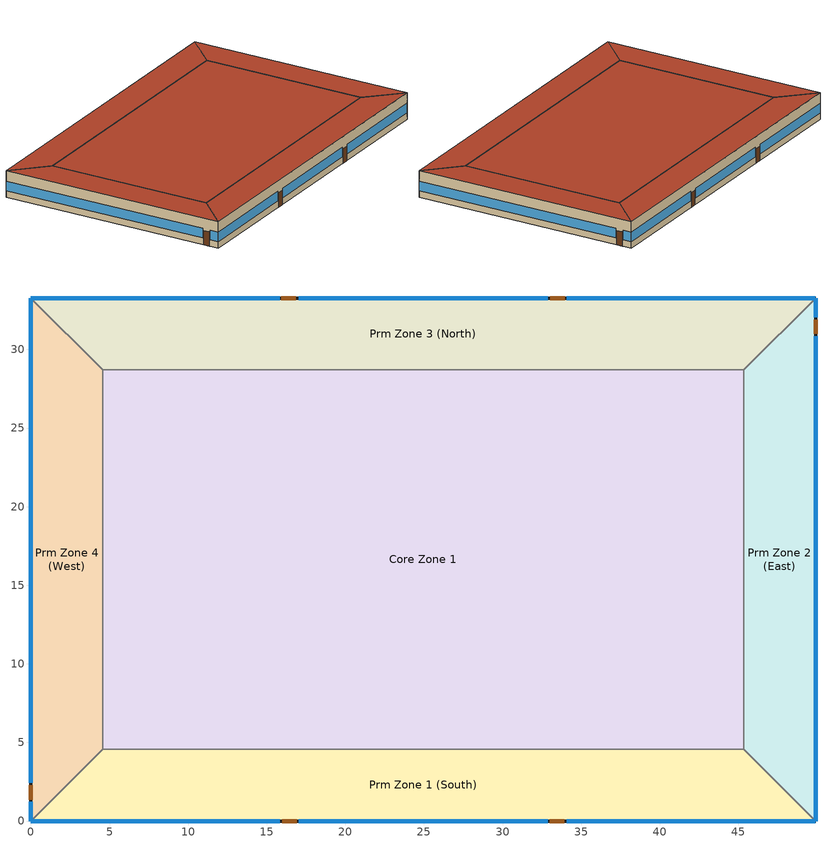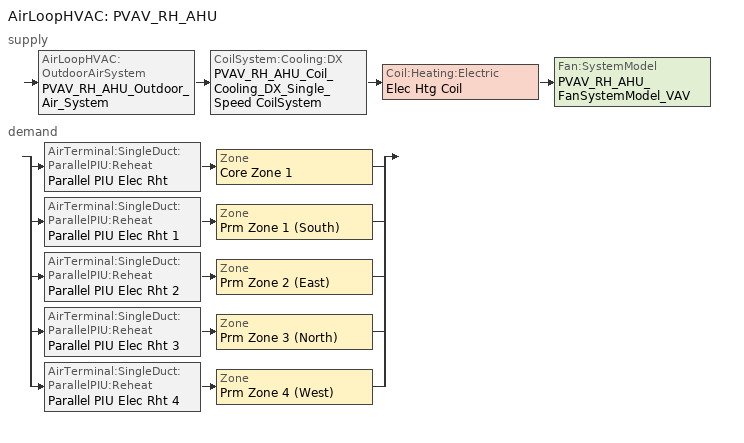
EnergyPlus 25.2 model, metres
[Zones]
Core Zone 1
 floor ground (Slab-on-grade Type 1): 45.34,28.7 45.34,4.57 4.57,4.57 4.57,28.7 z0
 wall to Prm Zone 2 (East) (Interior Wall): 45.34,4.57 45.34,28.7 z0:3.96
 wall to Prm Zone 3 (North) (Interior Wall): 45.34,28.7 4.57,28.7 z0:3.96
 wall to Prm Zone 1 (South) (Interior Wall): 4.57,4.57 45.34,4.57 z0:3.96
 wall to Prm Zone 4 (West) (Interior Wall): 4.57,28.7 4.57,4.57 z0:3.96
 roof outside (Roof Type 1): 45.34,4.57 45.34,28.7 4.57,28.7 4.57,4.57 z3.96
Prm Zone 1 (South)
 floor ground (Slab-on-grade Type 1): 45.34,4.57 49.91,0 0,0 4.57,4.57 z0
 wall outside (Exterior Wall Type 1): 0,0 49.91,0 z0:3.96
 wall to Prm Zone 2 (East) (Interior Wall): 49.91,0 45.34,4.57 z0:3.96
 wall to Prm Zone 4 (West) (Interior Wall): 4.57,4.57 0,0 z0:3.96
 window (Vertical Fenestration Type 1): 34.09,0 49.91,0 / 0,0 15.82,0 / 17.04,0 32.87,0 z1:2.4
 door (Swinging Door): 33.01,0 33.93,0 / 15.98,0 16.9,0 z0:2.13
 roof outside (Roof Type 1): 49.91,0 45.34,4.57 4.57,4.57 0,0 z3.96
Prm Zone 2 (East)
 floor ground (Slab-on-grade Type 1): 49.91,33.27 49.91,0 45.34,4.57 45.34,28.7 z0
 wall outside (Exterior Wall Type 2): 49.91,0 49.91,33.27 z0:3.96
 wall to Prm Zone 3 (North) (Interior Wall): 49.91,33.27 45.34,28.7 z0:3.96
 window (Vertical Fenestration Type 1): 49.91,0 49.91,30.84 / 49.91,32.05 49.91,33.27 z1:2.4
 door (Swinging Door): 49.91,30.99 49.91,31.9 z0:2.13
 roof outside (Roof Type 1): 49.91,0 49.91,33.27 45.34,28.7 45.34,4.57 z3.96
Prm Zone 3 (North)
 floor ground (Slab-on-grade Type 2): 49.91,33.27 45.34,28.7 4.57,28.7 0,33.27 z0
 wall outside (Exterior Wall Type 3): 49.91,33.27 0,33.27 z0:3.96
 wall to Prm Zone 4 (West) (Interior Wall): 0,33.27 4.57,28.7 z0:3.96
 window (Vertical Fenestration Type 1): 49.91,33.27 34.09,33.27 / 32.87,33.27 17.04,33.27 / 15.82,33.27 0,33.27 z1:2.4
 door (Swinging Door): 33.94,33.27 33.03,33.27 / 16.84,33.27 15.93,33.27 z0:2.13
 roof outside (Roof Type 2): 45.34,28.7 49.91,33.27 0,33.27 4.57,28.7 z3.96
Prm Zone 4 (West)
 floor ground (Slab-on-grade Type 2): 0,33.27 4.57,28.7 4.57,4.57 0,0 z0
 wall outside (Exterior Wall Type 3): 0,33.27 0,0 z0:3.96
 window (Vertical Fenestration Type 1): 0,33.27 0,2.44 / 0,1.22 0,0 z1:2.4
 door (Swinging Door): 0,2.28 0,1.37 z0:2.13
 roof outside (Roof Type 3): 0,0 4.57,4.57 4.57,28.7 0,33.27 z3.96
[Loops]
AirLoopHVAC 'PVAV_RH_AHU'
 supply: AirLoopHVAC:OutdoorAirSystem 'PVAV_RH_AHU_Outdoor_Air_System' > CoilSystem:Cooling:DX 'PVAV_RH_AHU_Coil_Cooling_DX_Single_Speed CoilSystem' > Coil:Heating:Electric 'Elec Htg Coil' > Fan:SystemModel 'PVAV_RH_AHU_FanSystemModel_VAV'
 demand: split
  | AirTerminal:SingleDuct:ParallelPIU:Reheat 'Parallel PIU Elec Rht' > Zone 'Core Zone 1'
  | AirTerminal:SingleDuct:ParallelPIU:Reheat 'Parallel PIU Elec Rht 1' > Zone 'Prm Zone 1 (South)'
  | AirTerminal:SingleDuct:ParallelPIU:Reheat 'Parallel PIU Elec Rht 2' > Zone 'Prm Zone 2 (East)'
  | AirTerminal:SingleDuct:ParallelPIU:Reheat 'Parallel PIU Elec Rht 3' > Zone 'Prm Zone 3 (North)'
  | AirTerminal:SingleDuct:ParallelPIU:Reheat 'Parallel PIU Elec Rht 4' > Zone 'Prm Zone 4 (West)'
[Building]
Model for 229 Test Cases: North Axis {deg}=0; Terrain=City; Loads Convergence Tolerance Value {W}=0.04; Temperature Convergence Tolerance Value {deltaC}=0.2; Solar Distribution=FullInteriorAndExterior; Maximum Number of Warmup Days=25; Minimum Number of Warmup Days=6
[Site:Location]
Denver Intl Ap: Latitude {deg}=39.83; Longitude {deg}=-104.65; Time Zone {hr}=-7; Elevation {m}=1650
[Site:GroundTemperature:BuildingSurface]
21, 21, 21, 21, 21, 21, 21, 21, 21, 21, 21, 21
[SizingPeriod:DesignDay] Day of Month=21; Dry-Bulb Temperature Range Modifier Type=DefaultMultipliers; Barometric Pressure {Pa}=83009; Rain Indicator=No; Snow Indicator=No; Daylight Saving Time Indicator=No; Begin Environment Reset Mode=FullResetAtBeginEnvironment
Name | Month | Day Type | Maximum Dry-Bulb Temperature {C} | Daily Dry-Bulb Temperature Range {deltaC} | Humidity Condition Type | Wetbulb or DewPoint at Maximum Dry-Bulb {C} | Wind Speed {m/s} | Wind Direction {deg} | Solar Model Indicator | Enthalpy at Maximum Dry-Bulb {J/kg} | Sky Clearness
Denver.Intl.AP Ann Clg 1% Condns DB=>MWB | 7 | SummerDesignDay | 33.5 | 17.3 | Wetbulb | 15.4 | 4.2 | 20 | ASHRAETau2017
Denver.Intl.AP Ann Clg 1% Condns DP=>MDB | 7 | SummerDesignDay | 19.9 | 15.3 | Dewpoint | 15 | 4.2 | 20 | ASHRAETau2017
Denver.Intl.AP Ann Clg 1% Condns Enth=>MDB | 7 | SummerDesignDay | 26.8 | 15.3 | Enthalpy |  | 4.2 | 20 | ASHRAETau2017 | 55800
Denver.Intl.AP Ann Clg 1% Condns WB=>MDB | 7 | SummerDesignDay | 27 | 14.8 | Wetbulb | 17.6 | 4.2 | 20 | ASHRAETau2017
Denver.Intl.AP Ann Htg 99% Condns DB | 12 | WinterDesignDay | -14.6 | 0 | Wetbulb | -14.6 | 3.4 | 230 | ASHRAEClearSky |  | 0
Denver.Intl.AP Ann Htg Wind 99% Condns WS=>MCDB | 12 | WinterDesignDay | 2.7 | 0 | Wetbulb | 2.7 | 11.8 | 230 | ASHRAEClearSky |  | 0
Denver.Intl.AP Ann Hum_n 99% Condns DP=>MCDB | 12 | WinterDesignDay | -6.5 | 0 | Dewpoint | -19.6 | 3.4 | 230 | ASHRAEClearSky |  | 0
[Material] Thermal Absorptance=0.9; Solar Absorptance=0.7
Name | Roughness | Thickness {m} | Conductivity {W/m-K} | Density {kg/m3} | Specific Heat {J/kg-K} | Visible Absorptance
Exterior Wall Type 1 Gypsum Board | MediumSmooth | 0.0159 | 0.16 | 800 | 1090 | 0.7
Exterior Wall Type 1 Insulation | Smooth | 0.062 | 0.037 | 9.6 | 838 | 0.7
Exterior Wall Type 1 Stucco; Exterior Wall Type 2 Stucco | Smooth | 0.0254 | 0.72 | 1856 | 840 | 0.7
Exterior Wall Type 2 Gypsum Board | MediumSmooth | 0.099 | 0.16 | 800 | 1090 | 0.7
Exterior Wall Type 2 Insulation | Smooth | 0.179 | 0.037 | 9.6 | 838 | 0.7
Insulation for Slab on grade Type 2 | Smooth | 0.1143 | 0.04 | 91.31 | 838 | 0.7
Roof Type 1 Built-up roofing | VeryRough | 0.0095 | 0.16 | 1120 | 1460 | 0.7
Roof Type 1 Continuous Insulation | Smooth | 0.0527 | 0.02 | 32 | 922 | 0.7
Roof Type 1 Metal Deck; Roof Type 2 Metal Deck | Smooth | 0.0008 | 45.28 | 7824 | 500 | 0.2
Roof Type 2 Continuous Insulation | Smooth | 0.106 | 0.02 | 32 | 922 | 0.7
Slab-on-grade Type 1 Concrete; Slab-on-grade Type 2 Concrete | MediumSmooth | 0.1016 | 2.31 | 2322 | 832 | 0.8
Wood 6in | MediumSmooth | 0.15 | 0.12 | 540 | 1210 | 0.7
[Material:NoMass] Thermal Absorptance=0.9; Solar Absorptance=0.7; Visible Absorptance=0.7
Name | Roughness | Thermal Resistance {m2-K/W}
Exterior Wall Type 3 Total surface-to-surface thermal resistance | Smooth | 1.95
Interior Wall surface-to-surface thermal resistance | Smooth | 0.35
Opaque Door Panel | MediumRough | 0.475964
Roof Type 2 Built-up roofing | Smooth | 0.059
Roof Type 3 Total surface-to-surface thermal resistance | Smooth | 2.66
[WindowMaterial:SimpleGlazingSystem]
Vertical Fenestration Type 1 simple material: U-Factor {W/m2-K}=3.29; Solar Heat Gain Coefficient=0.387; Visible Transmittance=0.417
[Construction]
Exterior Wall Type 1: Exterior Wall Type 1 Stucco, Exterior Wall Type 1 Gypsum Board, Exterior Wall Type 1 Insulation, Exterior Wall Type 1 Gypsum Board
Exterior Wall Type 2: Exterior Wall Type 2 Stucco, Exterior Wall Type 2 Gypsum Board, Exterior Wall Type 2 Insulation, Exterior Wall Type 2 Gypsum Board
Exterior Wall Type 3: Exterior Wall Type 3 Total surface-to-surface thermal resistance
Interior Furnishings: Wood 6in
Interior Wall: Interior Wall surface-to-surface thermal resistance
Roof Type 1: Roof Type 1 Metal Deck, Roof Type 1 Continuous Insulation, Roof Type 1 Built-up roofing
Roof Type 2: Roof Type 2 Metal Deck, Roof Type 2 Continuous Insulation, Roof Type 2 Built-up roofing
Roof Type 3: Roof Type 3 Total surface-to-surface thermal resistance
Slab-on-grade Type 1: Slab-on-grade Type 1 Concrete
Slab-on-grade Type 2: Slab-on-grade Type 2 Concrete, Insulation for Slab on grade Type 2
Swinging Door: Opaque Door Panel
Vertical Fenestration Type 1: Vertical Fenestration Type 1 simple material
[Zone] Multiplier=1; Ceiling Height {m}=3.96; Part of Total Floor Area=Yes
Core Zone 1; Prm Zone 1 (South); Prm Zone 2 (East); Prm Zone 3 (North); Prm Zone 4 (West)
[Space]
Name | Zone
Core_Space_1 | Core Zone 1
Perimeter_Space_1 | Prm Zone 1 (South)
Perimeter_Space_2 | Prm Zone 2 (East)
Perimeter_Space_3 | Prm Zone 3 (North)
Perimeter_Space_4 | Prm Zone 4 (West)
[InternalMass] Construction=Interior Furnishings
Name | Zone or ZoneList | Space or SpaceList | Surface Area {m2}
Core_bottom Internal Mass | Core Zone 1 | Core_Space_1 | 1967.31
Perimeter_bot_ZN_1 Internal Mass | Prm Zone 1 (South) | Perimeter_Space_1 | 414.719
Perimeter_bot_ZN_2 Internal Mass | Prm Zone 2 (East) | Perimeter_Space_2 | 262.544
Perimeter_bot_ZN_3 Internal Mass | Prm Zone 3 (North) | Perimeter_Space_3 | 414.719
Perimeter_bot_ZN_4 Internal Mass | Prm Zone 4 (West) | Perimeter_Space_4 | 262.544
[Lights] Design Level Calculation Method=Watts/Area; Watts per Floor Area {W/m2}=11.033; Return Air Fraction=0; Fraction Radiant=0.7; Fraction Visible=0.2; Fraction Replaceable=1
Name | Zone or ZoneList or Space or SpaceList | Schedule
Core_bottom Lighting | Core_Space_1 | Core_Space_Lighting_Sch
Perimeter_bot_ZN_1 Lighting | Perimeter_Space_1 | Perimeter_Space_1_Lighting_Sch
Perimeter_bot_ZN_2 Lighting | Perimeter_Space_2 | Perimeter_Space_2_Lighting_Sch
Perimeter_bot_ZN_3 Lighting | Perimeter_Space_3 | Perimeter_Space_3_Lighting_Sch
Perimeter_bot_ZN_4 Lighting | Perimeter_Space_4 | Perimeter_Space_4_Lighting_Sch
[People] Number of People Calculation Method=People/Area; People per Floor Area {person/m2}=0.0538196; Fraction Radiant=0.3; Sensible Heat Fraction=0.55; Activity Level Schedule=People heating rate
Name | Zone or ZoneList or Space or SpaceList | Number of People Schedule
Core_bottom People | Core_Space_1 | Core_Space Occupant Sch
Perimeter_bot_ZN_1 People | Perimeter_Space_1 | Perimeter_Space_1_Occupant_Sch
Perimeter_bot_ZN_2 People | Perimeter_Space_2 | Perimeter_Space_2_Occupant_Sch
Perimeter_bot_ZN_3 People | Perimeter_Space_3 | Perimeter_Space_3_Occupant_Sch
Perimeter_bot_ZN_4 People | Perimeter_Space_4 | Perimeter_Space_4_Occupant_Sch
[ElectricEquipment] Design Level Calculation Method=Watts/Area; Watts per Floor Area {W/m2}=8.07; Fraction Latent=0; Fraction Radiant=0.2; Fraction Lost=0
Name | Zone or ZoneList or Space or SpaceList | Schedule
Core_bottom Elec Equip | Core_Space_1 | Core_Space_Elec_Equip_Sch
Perimeter_bot_ZN_1 Elec Equip | Perimeter_Space_1 | Perimeter_Space_1_Elec_Equip_Sch
Perimeter_bot_ZN_2 Elec Equip | Perimeter_Space_2 | Perimeter_Space_2_Elec_Equip_Sch
Perimeter_bot_ZN_3 Elec Equip | Perimeter_Space_3 | Perimeter_Space_3_Elec_Equip_Sch
Perimeter_bot_ZN_4 Elec Equip | Perimeter_Space_4 | Perimeter_bot_ZN_4 Elec Equip Sch
[ZoneInfiltration:DesignFlowRate] Constant Term Coefficient=0; Velocity Term Coefficient=0
Name | Zone or ZoneList or Space or SpaceList | Design Flow Rate Calculation Method | Air Changes per Hour {1/hr} | Flow Rate per Exterior Surface Area {m3/s-m2} | Schedule | Flow Rate per Floor Area {m3/s-m2}
Infiltration_Method_1_Core_Zone | Core_Space_1 | AirChanges/Hour | 0
Infiltration_Method_1_Zone_1 | Perimeter_Space_1 | AirChanges/Hour | 0.5
Infiltration_Method_2_Zone_2 | Perimeter_Space_2 | Flow/ExteriorWallArea |  | 0.000586232
Infiltration_Method_3_Zone_3 | Perimeter_Space_3 | Flow/Area |  |  | Constant Schedule | 0.000388417
Infiltration_Method_3_Zone_4 | Perimeter_Space_4 | Flow/Area |  |  | Constant Schedule | 40.90924
[ZoneControl:Thermostat] Temperature Difference Between Cutout And Setpoint {deltaC}=0
Name | Zone or ZoneList | Control Type Schedule | Control 1
Core Zone 1 Thermostat | Core Zone 1 | Core Zone 1 Thermostat Schedule | Core_bottom Setpoints
Prm Zone 1 (South) Thermostat | Prm Zone 1 (South) | Prm Zone 1 (South) Thermostat Schedule | Perimeter_bot_ZN_1 Setpoints
Prm Zone 2 (East) Thermostat | Prm Zone 2 (East) | Prm Zone 2 (East) Thermostat Schedule | Perimeter_bot_ZN_2 Setpoints
Prm Zone 3 (North) Thermostat | Prm Zone 3 (North) | Prm Zone 3 (North) Thermostat Schedule | Perimeter_bot_ZN_3 Setpoints
Prm Zone 4 (West) Thermostat | Prm Zone 4 (West) | Prm Zone 4 (West) Thermostat Schedule | Perimeter_bot_ZN_4 Setpoints
[ThermostatSetpoint:DualSetpoint] Heating Setpoint Temperature Schedule=Heating Thermostat Setpoint; Cooling Setpoint Temperature Schedule=Cooling Themostat Setpoint
Core_bottom Setpoints; Perimeter_bot_ZN_1 Setpoints; Perimeter_bot_ZN_2 Setpoints; Perimeter_bot_ZN_3 Setpoints; Perimeter_bot_ZN_4 Setpoints
[AirTerminal:SingleDuct:ParallelPIU:Reheat] Availability Schedule=Always On Discrete hvac_library; Maximum Primary Air Flow Rate {m3/s}=0.943895; Maximum Secondary Air Flow Rate {m3/s}=2.83168; Minimum Primary Air Flow Fraction=0.15; Fan On Flow Fraction=Autosize; Maximum Hot Water or Steam Flow Rate {m3/s}=Autosize; Minimum Hot Water or Steam Flow Rate {m3/s}=0; Convergence Tolerance=0.001; Fan Control Type=ConstantSpeed; Minimum Fan Turn Down Ratio=0.3; Design Heating Discharge Air Temperature {C}=32.1; High Limit Heating Discharge Air Temperature {C}=37.7
Name | Fan | Reheat Coil
Parallel PIU Elec Rht | Parallel PIU Elec Rht Fan | Parallel PIU Elec Rht Coil
Parallel PIU Elec Rht 1 | Parallel PIU Elec Rht Fan 1 | Parallel PIU Elec Rht Coil 1
Parallel PIU Elec Rht 2 | Parallel PIU Elec Rht Fan 2 | Parallel PIU Elec Rht Coil 2
Parallel PIU Elec Rht 3 | Parallel PIU Elec Rht Fan 3 | Parallel PIU Elec Rht Coil 3
Parallel PIU Elec Rht 4 | Parallel PIU Elec Rht Fan 4 | Parallel PIU Elec Rht Coil 4
[Coil:Heating:Electric] Availability Schedule=Always On Discrete hvac_library; Efficiency=1
Name | Nominal Capacity {W}
Parallel PIU Elec Rht Coil; Parallel PIU Elec Rht Coil 1; Parallel PIU Elec Rht Coil 2; Parallel PIU Elec Rht Coil 3; Parallel PIU Elec Rht Coil 4 | 8792
Elec Htg Coil | 150000
[Fan:ConstantVolume] Availability Schedule=Perimeter_Space_1_Occupant_Sch; Fan Total Efficiency=0.7; Pressure Rise {Pa}=250; Maximum Flow Rate {m3/s}=2.83168; Motor Efficiency=0.9; Motor In Airstream Fraction=1
Parallel PIU Elec Rht Fan; Parallel PIU Elec Rht Fan 1; Parallel PIU Elec Rht Fan 2; Parallel PIU Elec Rht Fan 3; Parallel PIU Elec Rht Fan 4
[Zone equipment]
Core Zone 1: Parallel PIU Elec Rht
Prm Zone 1 (South): Parallel PIU Elec Rht 1
Prm Zone 2 (East): Parallel PIU Elec Rht 2
Prm Zone 3 (North): Parallel PIU Elec Rht 3
Prm Zone 4 (West): Parallel PIU Elec Rht 4
[Sizing:Zone] Zone Cooling Design Supply Air Temperature Input Method=SupplyAirTemperature; Zone Cooling Design Supply Air Temperature {C}=12.8; Zone Heating Design Supply Air Temperature Input Method=SupplyAirTemperature; Zone Heating Design Supply Air Temperature {C}=32.2222; Zone Heating Design Supply Air Temperature Difference {deltaC}=11.11; Zone Cooling Design Supply Air Humidity Ratio {kgWater/kgDryAir}=0.0085; Zone Heating Design Supply Air Humidity Ratio {kgWater/kgDryAir}=0.008; Cooling Design Air Flow Method=DesignDay; Cooling Design Air Flow Rate {m3/s}=0; Cooling Minimum Air Flow per Zone Floor Area {m3/s-m2}=0.000762; Cooling Minimum Air Flow {m3/s}=0; Cooling Minimum Air Flow Fraction=0; Heating Design Air Flow Method=DesignDayWithLimit; Heating Design Air Flow Rate {m3/s}=0; Heating Maximum Air Flow per Zone Floor Area {m3/s-m2}=0; Heating Maximum Air Flow {m3/s}=0; Heating Maximum Air Flow Fraction=0.5; Account for Dedicated Outdoor Air System=No; Zone Load Sizing Method=Sensible Load Only No Latent Load; Zone Latent Cooling Design Supply Air Humidity Ratio Input Method=HumidityRatioDifference; Zone Cooling Design Supply Air Humidity Ratio Difference {kgWater/kgDryAir}=0.005; Zone Latent Heating Design Supply Air Humidity Ratio Input Method=HumidityRatioDifference; Zone Humidification Design Supply Air Humidity Ratio Difference {kgWater/kgDryAir}=0.005; Type of Space Sum to Use=Coincident
Name | Zone Cooling Design Supply Air Temperature Difference {deltaC} | Design Specification Outdoor Air Object | Design Specification Zone Air Distribution Object
Core Zone 1 | 8.33333 | Core Zone 1 DSOA Space List | Core Zone 1 Design Spec Zone Air Dist
Prm Zone 1 (South) | 11.1111 | Prm Zone 1 (South) DSOA Space List | Prm Zone 1 (South) Design Spec Zone Air Dist
Prm Zone 2 (East) | 11.1111 | Prm Zone 2 (East) DSOA Space List | Prm Zone 2 (East) Design Spec Zone Air Dist
Prm Zone 3 (North) | 11.1111 | Prm Zone 3 (North) DSOA Space List | Prm Zone 3 (North) Design Spec Zone Air Dist
Prm Zone 4 (West) | 11.1111 | Prm Zone 4 (West) DSOA Space List | Prm Zone 4 (West) Design Spec Zone Air Dist
[DesignSpecification:ZoneAirDistribution] Zone Air Distribution Effectiveness in Cooling Mode=0.8; Zone Air Distribution Effectiveness in Heating Mode=0.8; Minimum Zone Ventilation Efficiency=0
Core Zone 1 Design Spec Zone Air Dist; Prm Zone 1 (South) Design Spec Zone Air Dist; Prm Zone 2 (East) Design Spec Zone Air Dist; Prm Zone 3 (North) Design Spec Zone Air Dist; Prm Zone 4 (West) Design Spec Zone Air Dist
[Controller:MechanicalVentilation]
Controller Mechanical Ventilation 5: Availability Schedule=Always On Discrete; Demand Controlled Ventilation=No; System Outdoor Air Method=Standard62.1VentilationRateProcedure; Zone or ZoneList 1=Core Zone 1; Design Specification Outdoor Air Object Name 1=Core_Zone_Design_OA; Design Specification Zone Air Distribution Object Name 1=Core Zone 1 Design Spec Zone Air Dist; Zone or ZoneList 2=Prm Zone 1 (South); Design Specification Outdoor Air Object Name 2=Perimeter_Zone_1_Design_OA; Design Specification Zone Air Distribution Object Name 2=Prm Zone 1 (South) Design Spec Zone Air Dist; Zone or ZoneList 3=Prm Zone 2 (East); Design Specification Outdoor Air Object Name 3=Perimeter_Zone_2_Design_OA; Design Specification Zone Air Distribution Object Name 3=Prm Zone 2 (East) Design Spec Zone Air Dist; Zone or ZoneList 4=Prm Zone 3 (North); Design Specification Outdoor Air Object Name 4=Perimeter_Zone_3_Design_OA; Design Specification Zone Air Distribution Object Name 4=Prm Zone 3 (North) Design Spec Zone Air Dist; Zone or ZoneList 5=Prm Zone 4 (West); Design Specification Outdoor Air Object Name 5=Perimeter_Zone_4_Design_OA; Design Specification Zone Air Distribution Object Name 5=Prm Zone 4 (West) Design Spec Zone Air Dist
[DesignSpecification:OutdoorAir] Outdoor Air Method=Maximum; Outdoor Air Flow per Person {m3/s-person}=0; Outdoor Air Flow per Zone Floor Area {m3/s-m2}=0; Outdoor Air Flow per Zone {m3/s}=0.0943895; Outdoor Air Flow Air Changes per Hour {1/hr}=0
Core_Zone_Design_OA; Perimeter_Zone_1_Design_OA; Perimeter_Zone_2_Design_OA; Perimeter_Zone_3_Design_OA; Perimeter_Zone_4_Design_OA
[DesignSpecification:OutdoorAir:SpaceList]
Name | Space 1 | Space 1 Design Specification Outdoor Air Object
Core Zone 1 DSOA Space List | Core_Space_1 | Core_Zone_Design_OA
Prm Zone 1 (South) DSOA Space List | Perimeter_Space_1 | Perimeter_Zone_1_Design_OA
Prm Zone 2 (East) DSOA Space List | Perimeter_Space_2 | Perimeter_Zone_2_Design_OA
Prm Zone 3 (North) DSOA Space List | Perimeter_Space_3 | Perimeter_Zone_3_Design_OA
Prm Zone 4 (West) DSOA Space List | Perimeter_Space_4 | Perimeter_Zone_4_Design_OA
[AirLoopHVAC]
PVAV_RH_AHU: Design Supply Air Flow Rate {m3/s}=4.71947; Design Return Air Flow Fraction of Supply Air Flow=1
[Sizing:System]
PVAV_RH_AHU: Type of Load to Size On=Sensible; Design Outdoor Air Flow Rate {m3/s}=Autosize; Central Heating Maximum System Air Flow Ratio=1; Preheat Design Temperature {C}=7; Preheat Design Humidity Ratio {kgWater/kgDryAir}=0.008; Precool Design Temperature {C}=12.8; Precool Design Humidity Ratio {kgWater/kgDryAir}=0.008; Central Cooling Design Supply Air Temperature {C}=12.8; Central Heating Design Supply Air Temperature {C}=40; Type of Zone Sum to Use=Coincident; 100% Outdoor Air in Cooling=No; 100% Outdoor Air in Heating=No; Central Cooling Design Supply Air Humidity Ratio {kgWater/kgDryAir}=0.0085; Central Heating Design Supply Air Humidity Ratio {kgWater/kgDryAir}=0.008; Cooling Supply Air Flow Rate Method=DesignDay; Cooling Supply Air Flow Rate {m3/s}=0; Cooling Supply Air Flow Rate Per Floor Area {m3/s-m2}=0.00996765; Cooling Fraction of Autosized Cooling Supply Air Flow Rate=1; Cooling Supply Air Flow Rate Per Unit Cooling Capacity {m3/s-W}=3.94755e-05; Heating Supply Air Flow Rate Method=DesignDay; Heating Supply Air Flow Rate {m3/s}=0; Heating Supply Air Flow Rate Per Floor Area {m3/s-m2}=0.00996765; Heating Fraction of Autosized Heating Supply Air Flow Rate=1; Heating Fraction of Autosized Cooling Supply Air Flow Rate=1; Heating Supply Air Flow Rate Per Unit Heating Capacity {m3/s-W}=3.15882e-05; System Outdoor Air Method=Standard62.1VentilationRateProcedure; Zone Maximum Outdoor Air Fraction=1; Cooling Design Capacity Method=CoolingDesignCapacity; Cooling Design Capacity {W}=Autosize; Cooling Design Capacity Per Floor Area {W/m2}=234.7; Fraction of Autosized Cooling Design Capacity=1; Heating Design Capacity Method=HeatingDesignCapacity; Heating Design Capacity {W}=Autosize; Heating Design Capacity Per Floor Area {W/m2}=157; Fraction of Autosized Heating Design Capacity=1; Central Cooling Capacity Control Method=OnOff; Occupant Diversity=Autosize
[AvailabilityManager:Scheduled]
PVAV_RH_AHU Availability Manager: Schedule=Perimeter_bot_ZN_2 OA Schedule
[Controller:OutdoorAir]
Controller Outdoor Air 5: Minimum Outdoor Air Flow Rate {m3/s}=0.08; Maximum Outdoor Air Flow Rate {m3/s}=Autosize; Economizer Control Type=DifferentialDryBulb; Economizer Control Action Type=ModulateFlow; Economizer Maximum Limit Dry-Bulb Temperature {C}=28; Economizer Maximum Limit Enthalpy {J/kg}=64000; Economizer Minimum Limit Dry-Bulb Temperature {C}=-100; Lockout Type=NoLockout; Minimum Limit Type=FixedMinimum; Mechanical Ventilation Controller=Controller Mechanical Ventilation 5; High Humidity Control=No; High Humidity Outdoor Air Flow Ratio=1; Control High Indoor Humidity Based on Outdoor Humidity Ratio=Yes; Heat Recovery Bypass Control Type=BypassWhenWithinEconomizerLimits; Economizer Operation Staging=InterlockedWithMechanicalCooling
[SetpointManager:MixedAir] Control Variable=Temperature
Node 68 OS Default SPM; Node 71 OS Default SPM
[CoilSystem:Cooling:DX]
PVAV_RH_AHU_Coil_Cooling_DX_Single_Speed CoilSystem: Availability Schedule=Always On Discrete; Cooling Coil=PVAV_RH_AHU_Coil_Cooling_DX_Single_Speed
[Coil:Cooling:DX:SingleSpeed]
PVAV_RH_AHU_Coil_Cooling_DX_Single_Speed: Availability Schedule=Always On Discrete; Gross Rated Total Cooling Capacity {W}=87921.3; Gross Rated Sensible Heat Ratio=Autosize; Gross Rated Cooling COP {W/W}=3.22; Rated Air Flow Rate {m3/s}=4.71947; 2017 Rated Evaporator Fan Power Per Volume Flow Rate {W/(m3/s)}=773.3; 2023 Rated Evaporator Fan Power Per Volume Flow Rate {W/(m3/s)}=934.4; Total Cooling Capacity Function of Temperature Curve=Curve Biquadratic 1; Total Cooling Capacity Function of Flow Fraction Curve=Curve Quadratic 1; Energy Input Ratio Function of Temperature Curve=Curve Biquadratic 2; Energy Input Ratio Function of Flow Fraction Curve=Curve Quadratic 2; Part Load Fraction Correlation Curve=Curve Quadratic 3; Minimum Outdoor Dry-Bulb Temperature for Compressor Operation {C}=-25; Nominal Time for Condensate Removal to Begin {s}=0; Ratio of Initial Moisture Evaporation Rate and Steady State Latent Capacity=0; Maximum Cycling Rate {cycles/hr}=0; Latent Capacity Time Constant {s}=0; Condenser Type=AirCooled; Evaporative Condenser Effectiveness=0.9; Evaporative Condenser Air Flow Rate {m3/s}=Autosize; Evaporative Condenser Pump Rated Power Consumption {W}=Autosize; Crankcase Heater Capacity {W}=0; Maximum Outdoor Dry-Bulb Temperature for Crankcase Heater Operation {C}=10; Basin Heater Capacity {W/K}=0; Basin Heater Setpoint Temperature {C}=2
[SetpointManager:Scheduled] Control Variable=Temperature
Name | Schedule
Scheduled Deck Temp | Preheat_Coil_LAT
PVAV_RH_AHU_Scheduled_Deck_Temp | SCHEDULED_Reheat_Temp
[Fan:SystemModel]
PVAV_RH_AHU_FanSystemModel_VAV: Availability Schedule=Always On Discrete hvac_library; Design Maximum Air Flow Rate {m3/s}=4.71947; Speed Control Method=Continuous; Electric Power Minimum Flow Rate Fraction=0; Design Pressure Rise {Pa}=1017.592; Motor Efficiency=0.93; Motor In Air Stream Fraction=1; Design Electric Power Consumption {W}=10000; Design Power Sizing Method=TotalEfficiencyAndPressure; Electric Power Per Unit Flow Rate {W/(m3/s)}=840; Electric Power Per Unit Flow Rate Per Unit Pressure {W/((m3/s)-Pa)}=1.66667; Fan Total Efficiency=0.6045; Electric Power Function of Flow Fraction Curve=VAV Fan Curve; Motor Loss Radiative Fraction=0; Number of Speeds=1
[EnergyManagementSystem:Sensor]
EFC_meter: Output:Variable or Output:Meter=Electricity:Facility
[Schedule:Compact]
Core_Space_Lighting_Sch; Perimeter_Space_1_Lighting_Sch; Perimeter_Space_2_Lighting_Sch; Perimeter_Space_3_Lighting_Sch; Perimeter_Space_4_Lighting_Sch: Through: 12/31, For: Weekdays, Until: 5:00, 0.05, Until: 6:00, 0.1, Until: 7:00, 0.0862326, Until: 8:00, 0.258698, Until: 17:00, 0.776093, Until: 18:00, 0.431163, Until: 20:00, 0.258698, Until: 22:00, 0.172465, Until: 23:00, 0.0862326, Until: 24:00, 0.0431163, For: SummerDesignDay, Until: 24:00, 1, For: Saturday, Until: 6:00, 0.05, Until: 8:00, 0.0862326, Until: 12:00, 0.258698, Until: 17:00, 0.129349, Until: 19:00, 0.0431163, Until: 24:00, 0.05, For: WinterDesignDay, Until: 24:00, 0, For: Sunday Holidays AllOtherDays, Until: 6:00, 0.05, Until: 18:00, 0.0431163, Until: 24:00, 0.05
Core_Space Occupant Sch; Perimeter_Space_1_Occupant_Sch; Perimeter_Space_2_Occupant_Sch; Perimeter_Space_3_Occupant_Sch; Perimeter_Space_4_Occupant_Sch: Through: 12/31, For: Weekdays, Until: 06:00, 0, Until: 07:00, 0.1, Until: 08:00, 0.2, Until: 10:00, 0.95, Until: 11:00, 0.975703, Until: 12:00, 0.95, Until: 13:00, 0.513528, Until: 14:00, 0.95, Until: 15:00, 0.975703, Until: 17:00, 0.95, Until: 18:00, 0.3, Until: 22:00, 0.1, Until: 23:00, 0.05, Until: 24:00, 0.05, For: Saturday, Until: 06:00, 0, Until: 07:00, 0.1, Until: 08:00, 0.1, Until: 10:00, 0.3, Until: 11:00, 0.308117, Until: 12:00, 0.3, Until: 13:00, 0.102706, Until: 14:00, 0.1, Until: 15:00, 0.102706, Until: 17:00, 0.1, Until: 18:00, 0.05, Until: 19:00, 0.05, Until: 24:00, 0, For: SummerDesignDay, Until: 06:00, 1e-9, Until: 22:00, 1, Until: 24:00, 0.05, For: WinterDesignDay, Until: 24:00, 0, For:Sunday Holidays AllOtherDays, Until: 06:00, 0, Until: 18:00, 0.05, Until: 24:00, 0
Core_Space_Elec_Equip_Sch; Perimeter_Space_1_Elec_Equip_Sch; Perimeter_Space_2_Elec_Equip_Sch; Perimeter_Space_3_Elec_Equip_Sch; Perimeter_bot_ZN_4 Elec Equip Sch: Through: 12/31, For: Weekdays, Until: 06:00, 0.307674, Until: 08:00, 0.381235, Until: 12:00, 0.857778, Until: 13:00, 0.76247, Until: 17:00, 0.857778, Until: 18:00, 0.476543, Until: 24:00, 0.381235, For: SummerDesignDay, Until: 24:00, 1, For: Saturday, Until: 06:00, 0.230755, Until: 08:00, 0.381235, Until: 12:00, 0.476543, Until: 17:00, 0.33358, Until: 19:00, 0.285926, Until: 24:00, 0.230755, For: WinterDesignDay, Until: 24:00, 0, For: Sunday Holidays AllOtherDays, Until: 06:00, 0.230755, Until: 18:00, 0.285926, Until: 24:00, 0.230755
Core Zone 1 Thermostat Schedule; Prm Zone 1 (South) Thermostat Schedule; Prm Zone 2 (East) Thermostat Schedule; Prm Zone 3 (North) Thermostat Schedule; Prm Zone 4 (West) Thermostat Schedule: Through: 12/31, For: AllDays, Until: 24:00, 4
Perimeter_bot_ZN_2 OA Schedule: Through: 12/31, For: Weekdays SummerDesignDay, Until: 06:00, 0, Until: 22:00, 1, Until: 24:00, 0, For: Saturday WinterDesignDay, Until: 06:00, 0, Until: 18:00, 1, Until: 24:00, 0, For: AllOtherDays, Until: 24:00, 0
[Schedule:Constant]
People heating rate: ActivityLevel, 120
Always On Discrete hvac_library: OnOff hvac_library, 1
Always On Discrete: OnOff, 1
[Schedule:Day:Interval]
Weekday: No, 05:00, 15.6, 22:00, 21, 24:00, 15.6
Saturdays 1: No, 05:00, 15.6, 17:00, 21, 24:00, 15.6
Sundays 2: No, 24:00, 15.6
Weekdays: No, 05:00, 26.7, 22:00, 24, 24:00, 26.1005
Saturdays: No, 05:00, 26.7, 17:00, 24, 24:00, 26.7
Sundays: No, 24:00, 26.7
Deck Temperature Default 3: No, 24:00, 10
Deck Temperature Default 5: No, 05:00, 18.3333, 17:00, 12.8675, 24:00, 18.3333
Deck Temperature Summer Design Day 3; Deck Temperature Winter Design Day 3: No, 24:00, 12.8
Deck Temperature Summer Design Day 5: No, 05:00, 18.3333, 17:00, 12.7779, 24:00, 18.3333
Deck Temperature Winter Design Day 5: No, 05:00, 18.3333, 17:00, 12.8, 24:00, 18.3333
Schedule Day 6; Schedule Day 8; Schedule Day 9: No, 24:00, 1
[Schedule:Week:Daily]
Heating Thermostat Setpoint Week Rule - Jan1-Jan2: Weekday, Weekday, Weekday, Weekday, Weekday, Weekday, Saturdays 1, Weekday, Weekday, Weekday, Weekday, Weekday
Heating Thermostat Setpoint Week Rule - Jan3-Dec31: Sundays 2, Weekday, Weekday, Weekday, Weekday, Weekday, Saturdays 1, Weekday, Weekday, Weekday, Weekday, Weekday
Cooling Themostat Setpoint Week Rule - Jan1-Jan2: Weekdays, Weekdays, Weekdays, Weekdays, Weekdays, Weekdays, Saturdays, Weekdays, Weekdays, Weekdays, Weekdays, Weekdays
Cooling Themostat Setpoint Week Rule - Jan3-Dec31: Sundays, Weekdays, Weekdays, Weekdays, Weekdays, Weekdays, Saturdays, Weekdays, Weekdays, Weekdays, Weekdays, Weekdays
Constant Schedule Week Rule - Jan1-Dec31: Schedule Day 6, Schedule Day 6, Schedule Day 6, Schedule Day 6, Schedule Day 6, Schedule Day 6, Schedule Day 6, Schedule Day 6, Schedule Day 8, Schedule Day 9, Schedule Day 6, Schedule Day 6
Preheat_Coil_LAT Week Rule - Jan1-Dec31: Deck Temperature Default 3, Deck Temperature Default 3, Deck Temperature Default 3, Deck Temperature Default 3, Deck Temperature Default 3, Deck Temperature Default 3, Deck Temperature Default 3, Deck Temperature Default 3, Deck Temperature Summer Design Day 3, Deck Temperature Winter Design Day 3, Deck Temperature Default 3, Deck Temperature Default 3
SCHEDULED_Reheat_Temp Week Rule - Jan1-Dec31: Deck Temperature Default 5, Deck Temperature Default 5, Deck Temperature Default 5, Deck Temperature Default 5, Deck Temperature Default 5, Deck Temperature Default 5, Deck Temperature Default 5, Deck Temperature Default 5, Deck Temperature Summer Design Day 5, Deck Temperature Winter Design Day 5, Deck Temperature Default 5, Deck Temperature Default 5
[Schedule:Year]
Heating Thermostat Setpoint: Heating Thermostat Setpoint Week Rule - Jan1-Jan2, 1, 1, 1, 2, Heating Thermostat Setpoint Week Rule - Jan3-Dec31, 1, 3, 12, 31
Cooling Themostat Setpoint: Cooling Themostat Setpoint Week Rule - Jan1-Jan2, 1, 1, 1, 2, Cooling Themostat Setpoint Week Rule - Jan3-Dec31, 1, 3, 12, 31
Constant Schedule: Constant Schedule Week Rule - Jan1-Dec31, 1, 1, 12, 31
Preheat_Coil_LAT: Preheat_Coil_LAT Week Rule - Jan1-Dec31, 1, 1, 12, 31
SCHEDULED_Reheat_Temp: SCHEDULED_Reheat_Temp Week Rule - Jan1-Dec31, 1, 1, 12, 31
[Curve:Biquadratic] Minimum Value of x=17; Maximum Value of x=22; Minimum Value of y=13; Maximum Value of y=46
Name | Coefficient1 Constant | Coefficient2 x | Coefficient3 x**2 | Coefficient4 y | Coefficient5 y**2 | Coefficient6 x*y
Curve Biquadratic 1 | 0.942588 | 0.00954335 | 0.00068377 | -0.0110427 | 5.249e-06 | -9.72e-06
Curve Biquadratic 2 | 0.342414 | 0.034885 | -0.0006237 | 0.00497722 | 0.000437951 | -0.000728028
[Curve:Quadratic]
Name | Coefficient1 Constant | Coefficient2 x | Coefficient3 x**2 | Minimum Value of x | Maximum Value of x
Curve Quadratic 1 | 0.8 | 0.2 | 0 | 0.5 | 1.5
Curve Quadratic 2 | 1.1552 | -0.1808 | 0.0256 | 0.5 | 1.5
Curve Quadratic 3 | 0.85 | 0.15 | 0 | 0 | 1
[Curve:Quartic]
VAV Fan Curve: Coefficient1 Constant=0.0407599; Coefficient2 x=0.088045; Coefficient3 x**2=-0.0729261; Coefficient4 x**3=0.94374; Coefficient5 x**4=0; Minimum Value of x=0; Maximum Value of x=1; Minimum Curve Output=0; Maximum Curve Output=1; Input Unit Type for X=Dimensionless; Output Unit Type=Dimensionless
